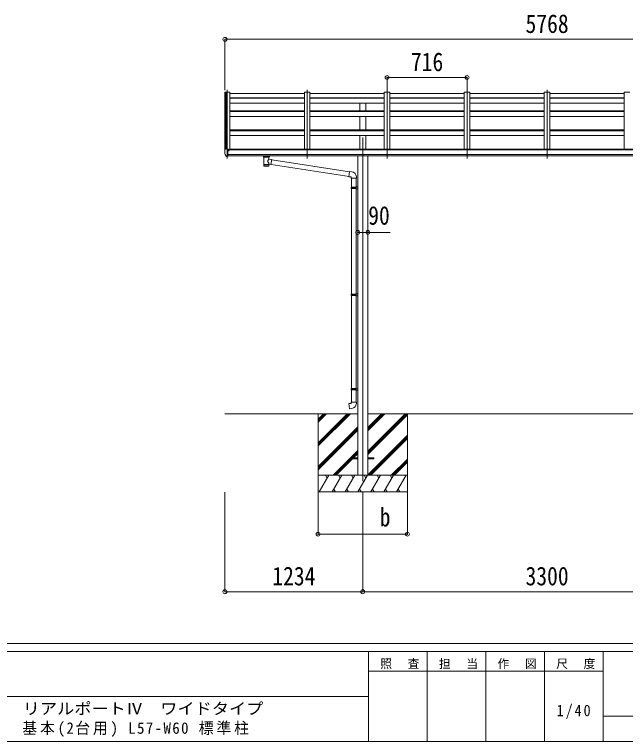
# Model space of a CAD drawing. Units: millimetres at full size; some dimension numbers follow another scale. Extents: x -9783 to 9892, y -6828 to 6752.
# Drawn here: x 36 to 5506, y -6828 to -325 of the extents above; entities that cross this region are included whole.
import ezdxf
from ezdxf.enums import TextEntityAlignment as Align

# ---------------------------------------------------------------- set-up
doc = ezdxf.new("R2010")
doc.units = ezdxf.units.MM
doc.header["$LTSCALE"] = 35
doc.header["$PDMODE"] = 32
doc.header["$PDSIZE"] = 35
for name, color, linetype, lineweight in [('0-0_0', 7, 'Continuous', 9), ('0-1_本体', 4, 'Continuous', 9), ('0-2_部品', 7, 'Continuous', 9), ('0-8_PARTS2', 2, 'Continuous', 9), ('0-A_寸法', 6, 'Continuous', 9), ('F-0_240', 7, 'Continuous', 9)]:
    doc.layers.add(name, color=color, linetype=linetype, lineweight=lineweight)
doc.styles.add('ＭＳ ゴシック', font='')
doc.styles.get('ＭＳ ゴシック').set_extended_font_data('MS Gothic')

msp = doc.modelspace()

# ---------------------------------------------------------------- linework, layer by layer
at = {"layer": '0-0_0'}
for p, q in [((1920.08, -3895.78), (3108.88, -3895.78)), ((2754.08, -3895.78), (2754.08, -4595.78)), ((2754.08, -4156.5), (3014.81, -3895.78)), ((2754.08, -4170.65), (3028.96, -3895.78)), ((2754.08, -4184.79), (3043.1, -3895.78)), ((2754.08, -3972.66), (2830.96, -3895.78)), ((2754.08, -3958.52), (2816.82, -3895.78)), ((2754.08, -3944.37), (2802.68, -3895.78)), ((3199.28, -4231.8), (3535.31, -3895.78)), ((3199.28, -4245.95), (3549.46, -3895.78)), ((3199.28, -4047.96), (3351.46, -3895.78)), ((3199.28, -4033.82), (3337.32, -3895.78)), ((3199.28, -4019.67), (3323.18, -3895.78)), ((3199.28, -3895.78), (6408.88, -3895.78)), ((3554.08, -3895.78), (3554.08, -4595.78)), ((3199.28, -4260.09), (3554.08, -3905.29)), ((2754.08, -4368.64), (3108.88, -4013.84)), ((2754.08, -4382.78), (3108.88, -4027.98)), ((2754.08, -4396.92), (3108.88, -4042.12)), ((3199.28, -4443.94), (3554.08, -4089.14)), ((3211.58, -4445.78), (3554.08, -4103.28)), ((3225.73, -4445.78), (3554.08, -4117.42)), ((2889.07, -4445.78), (3108.88, -4225.97)), ((3057.73, -4291.27), (3108.88, -4240.11)), ((3071.87, -4291.27), (3108.88, -4254.25)), ((2903.22, -4445.78), (3054.08, -4294.91)), ((2917.36, -4445.78), (3062.87, -4300.27)), ((3409.57, -4445.78), (3554.08, -4301.27)), ((3423.72, -4445.78), (3554.08, -4315.41)), ((3437.86, -4445.78), (3554.08, -4329.55)), ((3554.08, -4445.78), (2754.08, -4445.78)), ((2764.37, -4595.78), (2850.97, -4445.78)), ((2835.97, -4471.76), (2820.97, -4445.78)), ((2879.84, -4595.78), (2966.44, -4445.78)), ((2951.44, -4471.76), (2936.44, -4445.78)), ((2995.31, -4595.78), (3081.91, -4445.78)), ((3066.91, -4471.76), (3051.91, -4445.78)), ((3110.78, -4595.78), (3197.38, -4445.78)), ((3182.38, -4471.76), (3167.38, -4445.78)), ((3226.25, -4595.78), (3312.85, -4445.78)), ((3297.85, -4471.76), (3282.85, -4445.78)), ((3341.72, -4595.78), (3428.32, -4445.78)), ((3398.32, -4445.78), (3413.32, -4471.76)), ((3457.19, -4595.78), (3543.8, -4445.78)), ((2754.08, -4595.78), (3554.08, -4595.78)), ((2894.84, -4569.8), (2909.84, -4595.78)), ((3010.31, -4569.8), (3025.31, -4595.78)), ((3125.78, -4569.8), (3140.78, -4595.78)), ((3241.25, -4569.8), (3256.25, -4595.78)), ((3356.72, -4569.8), (3371.72, -4595.78)), ((3472.19, -4569.8), (3487.19, -4595.78))]:
    msp.add_line(p, q, dxfattribs=at)
at = {"layer": '0-1_本体'}
for p, q in [((1920.09, -1020.85), (1920.08, -1532.93)), ((1921.03, -1019.96), (1928.87, -1019.55)), ((1929.08, -1019.63), (1929.08, -1526.39)), ((1929.16, -1019.74), (1929.78, -1021.36)), ((1965.08, -1019.54), (1965.08, -1536.57)), ((1965.08, -1032.54), (2631.08, -1032.54)), ((2631.08, -1019.54), (2631.08, -1526.16)), ((2681.08, -1019.54), (2631.08, -1019.54)), ((2681.08, -1019.54), (2681.08, -1526.16)), ((2681.08, -1032.54), (3347.08, -1032.54)), ((3347.08, -1019.54), (3347.08, -1526.16)), ((3397.08, -1019.54), (3347.08, -1019.54)), ((3397.08, -1019.54), (3397.08, -1526.16)), ((3397.08, -1032.54), (4063.08, -1032.54)), ((4063.08, -1019.54), (4063.08, -1526.16)), ((4113.08, -1019.54), (4063.08, -1019.54)), ((4113.08, -1019.54), (4113.08, -1526.16)), ((4113.08, -1032.54), (4779.08, -1032.54)), ((4779.08, -1019.54), (4779.08, -1526.16)), ((4829.08, -1019.54), (4779.08, -1019.54)), ((4829.08, -1019.54), (4829.08, -1526.16)), ((4829.08, -1032.54), (5495.08, -1032.54)), ((5495.08, -1019.54), (5495.08, -1526.16)), ((5545.08, -1019.54), (5495.08, -1019.54)), ((1965.08, -1070.33), (2631.08, -1070.33)), ((1965.08, -1073.44), (2631.08, -1073.44)), ((2681.08, -1070.33), (3347.08, -1070.33)), ((2681.08, -1073.44), (3347.08, -1073.44)), ((3397.08, -1070.33), (4063.08, -1070.33)), ((3397.08, -1073.44), (4063.08, -1073.44)), ((4113.08, -1070.33), (4779.08, -1070.33)), ((4113.08, -1073.44), (4779.08, -1073.44)), ((4829.08, -1070.33), (5495.08, -1070.33)), ((4829.08, -1073.44), (5495.08, -1073.44)), ((1965.08, -1118.09), (2631.08, -1118.09)), ((2681.08, -1118.09), (3347.08, -1118.09)), ((3126.58, -1185), (3126.58, -1118.09)), ((3181.58, -1185), (3181.58, -1118.09)), ((3397.08, -1118.09), (4063.08, -1118.09)), ((4113.08, -1118.09), (4779.08, -1118.09)), ((4829.08, -1118.09), (5495.08, -1118.09)), ((1965.08, -1186.34), (2631.08, -1186.34)), ((1965.08, -1192.54), (2631.08, -1192.54)), ((2681.08, -1186.34), (3347.08, -1186.34)), ((2681.08, -1192.54), (3347.08, -1192.54)), ((3397.08, -1186.34), (4063.08, -1186.34)), ((3397.08, -1192.54), (4063.08, -1192.54)), ((4113.08, -1186.34), (4779.08, -1186.34)), ((4113.08, -1192.54), (4779.08, -1192.54)), ((4829.08, -1186.34), (5495.08, -1186.34)), ((4829.08, -1192.54), (5495.08, -1192.54)), ((1965.08, -1236.35), (2631.08, -1236.35)), ((2681.08, -1236.35), (3347.08, -1236.35)), ((3126.58, -1357.89), (3126.58, -1236.35)), ((3181.58, -1357.89), (3181.58, -1236.35)), ((3397.08, -1236.35), (4063.08, -1236.35)), ((4113.08, -1236.35), (4779.08, -1236.35)), ((4829.08, -1236.35), (5495.08, -1236.35)), ((1965.08, -1357.89), (2631.08, -1357.89)), ((1965.08, -1364.9), (2631.08, -1364.9)), ((2681.08, -1357.89), (3347.08, -1357.89)), ((2681.08, -1364.9), (3347.08, -1364.9)), ((3397.08, -1357.89), (4063.08, -1357.89)), ((3397.08, -1364.9), (4063.08, -1364.9)), ((4113.08, -1357.89), (4779.08, -1357.89)), ((4113.08, -1364.9), (4779.08, -1364.9)), ((4829.08, -1357.89), (5495.08, -1357.89)), ((4829.08, -1364.9), (5495.08, -1364.9)), ((1965.08, -1408.45), (2631.08, -1408.45)), ((2681.08, -1408.45), (3347.08, -1408.45)), ((3126.58, -1529.86), (3126.58, -1408.45)), ((3181.58, -1529.86), (3181.58, -1408.45)), ((3397.08, -1408.45), (4063.08, -1408.45)), ((4113.08, -1408.45), (4779.08, -1408.45)), ((4829.08, -1408.45), (5495.08, -1408.45)), ((7661.58, -1536.57), (1946.58, -1536.57)), ((1970.08, -1536.57), (1970.08, -1529.86)), ((7638.08, -1529.86), (1970.08, -1529.86)), ((1946.58, -1577.79), (7661.58, -1577.79)), ((7661.58, -1589.64), (1946.58, -1589.56)), ((3108.88, -1589.72), (3108.88, -4445.8)), ((3199.28, -1589.72), (3199.28, -4445.8))]:
    msp.add_line(p, q, dxfattribs=at)
msp.add_lwpolyline([(1929.78, -1526.39), (1929.78, -1019.54), (1965.08, -1019.54)], dxfattribs=at)
msp.add_circle((1954.06, -1541.3), 3, dxfattribs=at)
for centre, radius, start, end in [((1921.08, -1020.96), 1, 93, 173.32986), ((1928.88, -1019.85), 0.301, 21.06327, 92.86679)]:
    msp.add_arc(centre, radius, start, end, dxfattribs=at)
at = {"layer": '0-2_部品'}
for p, q in [((1917.88, -1535.75), (1917.88, -1536.38)), ((1924.79, -1526.94), (1920.73, -1532.75)), ((1939.88, -1594.88), (1939.88, -1526.38)), ((1941.38, -1527.29), (1939.88, -1527.29)), ((1946.38, -1536.11), (1939.88, -1535.71)), ((1941.38, -1527.29), (1941.38, -1533.46)), ((1951.06, -1528.79), (1941.38, -1528.07)), ((1941.38, -1531.06), (1955.38, -1531.12)), ((1950.86, -1541.29), (1951.38, -1541.29)), ((1951.38, -1541.29), (1951.68, -1541.29)), ((1951.88, -1531.1), (1951.88, -1529.21)), ((1956.38, -1532.23), (1956.38, -1536.56)), ((1932.26, -1593.06), (1922.51, -1577.69)), ((1938.38, -1594.78), (1934.67, -1594.56)), ((1938.38, -1594.78), (1939.88, -1594.88)), ((1939.88, -1592.68), (1940.38, -1592.68)), ((1940.38, -1592.68), (1940.88, -1591.68)), ((1946.38, -1591.68), (1940.88, -1591.68)), ((2264.38, -1595.88), (2264.38, -1589.77)), ((2268.48, -1600.38), (2268.46, -1680.67)), ((2314.28, -1617.95), (2314.28, -1600.37)), ((2339.5, -1621.86), (2314.28, -1617.95)), ((2318.38, -1595.88), (2318.38, -1589.77)), ((2339.5, -1621.86), (2332.48, -1667.12)), ((3034.61, -1731.76), (2339.19, -1623.88)), ((2314.3, -1680.67), (2314.28, -1664.05)), ((2314.28, -1664.3), (2332.48, -1667.12)), ((3030.95, -1773.7), (2332.75, -1665.38)), ((3055.6, -1731.82), (3034.77, -1730)), ((3050.68, -1787.57), (3096.68, -1787.57)), ((3052.68, -1787.57), (3052.68, -1870.23)), ((3094.68, -1787.57), (3094.68, -1867.67)), ((3096.68, -1787.57), (3096.68, -1776.65)), ((3050.68, -1872.23), (3051.68, -1870.23)), ((3050.68, -1872.23), (3094.68, -1872.23)), ((3050.68, -1872.23), (3050.68, -1880.23)), ((3050.68, -1880.23), (3094.68, -1880.23)), ((3050.68, -1880.23), (3051.68, -1882.23)), ((3051.68, -1870.23), (3094.68, -1870.23)), ((3051.68, -1882.23), (3094.68, -1882.23)), ((3052.68, -1882.23), (3052.68, -2826.42)), ((3090.21, -1872.23), (3089.78, -1870.23)), ((3092.68, -1867.73), (3108.68, -1867.26)), ((3092.68, -1869.73), (3092.68, -1867.73)), ((3092.68, -1869.73), (3094.68, -1869.73)), ((3092.68, -1884.73), (3092.68, -1882.73)), ((3092.68, -1884.73), (3108.68, -1885.2)), ((3094.68, -1884.79), (3094.68, -2823.86)), ((3108.68, -1867.26), (3108.68, -1885.2)), ((3050.68, -2828.42), (3051.68, -2826.42)), ((3050.68, -2828.42), (3094.68, -2828.42)), ((3050.68, -2828.42), (3050.68, -2836.42)), ((3050.68, -2836.42), (3094.68, -2836.42)), ((3050.68, -2836.42), (3051.68, -2838.42)), ((3051.68, -2826.42), (3094.68, -2826.42)), ((3051.68, -2838.42), (3094.68, -2838.42)), ((3052.68, -2838.42), (3052.68, -3671.58)), ((3090.21, -2828.42), (3089.78, -2826.42)), ((3092.68, -2823.92), (3108.68, -2823.44)), ((3092.68, -2825.92), (3092.68, -2823.92)), ((3092.68, -2825.92), (3094.68, -2825.92)), ((3092.68, -2840.92), (3092.68, -2838.92)), ((3092.68, -2840.92), (3108.68, -2841.39)), ((3094.68, -2840.97), (3094.68, -3669.02)), ((3108.68, -2823.44), (3108.68, -2841.39)), ((3050.68, -3673.58), (3051.68, -3671.58)), ((3050.68, -3673.58), (3094.68, -3673.58)), ((3050.68, -3673.58), (3050.68, -3681.58)), ((3050.68, -3681.58), (3094.68, -3681.58)), ((3050.68, -3681.58), (3051.68, -3683.58)), ((3051.68, -3671.58), (3094.68, -3671.58)), ((3051.68, -3683.58), (3094.68, -3683.58)), ((3052.68, -3683.58), (3052.68, -3793.58)), ((3090.21, -3673.58), (3089.78, -3671.58)), ((3092.68, -3669.08), (3108.68, -3668.6)), ((3092.68, -3671.08), (3092.68, -3669.08)), ((3092.68, -3671.08), (3094.68, -3671.08)), ((3092.68, -3686.08), (3092.68, -3684.08)), ((3092.68, -3686.08), (3108.68, -3686.55)), ((3094.68, -3686.13), (3094.68, -3793.58)), ((3108.68, -3668.6), (3108.68, -3686.55)), ((3050.68, -3793.58), (3096.68, -3793.58)), ((3050.68, -3803.58), (3050.68, -3793.58)), ((3096.68, -3793.58), (3096.68, -3804.49))]:
    msp.add_line(p, q, dxfattribs=at)
at = {"layer": '0-2_部品', "color": 4}
for p, q in [((3053.88, -4291.27), (3053.88, -4300.27)), ((3053.88, -4291.27), (3108.88, -4291.27)), ((3198.88, -4291.27), (3253.88, -4291.27)), ((3253.88, -4291.27), (3253.88, -4300.27)), ((3053.88, -4300.27), (3108.88, -4300.27)), ((3198.88, -4300.27), (3253.88, -4300.27))]:
    msp.add_line(p, q, dxfattribs=at)
at = {"layer": '0-2_部品'}
for points in [[(1939.88, -1526.38), (1927.88, -1526.38), (1925.55, -1526.52)], [(1946.38, -1591.68), (1946.38, -1533.46), (1941.38, -1533.46)], [(1951.06, -1528.79), (1951.23, -1528.81), (1951.38, -1528.84), (1951.53, -1528.88), (1951.65, -1528.94), (1951.75, -1529), (1951.82, -1529.06), (1951.87, -1529.13), (1951.88, -1529.21)], [(1951.68, -1540.1), (1951.68, -1541.29), (1956.38, -1541.29)], [(1956.38, -1539.68), (1956.38, -1541.29), (1956.86, -1541.29)], [(1939.88, -1580.99), (1943.05, -1580.58), (1946.38, -1580.15)], [(2264.42, -1595.94), (2264.4, -1595.58), (2264.64, -1594.63), (2265.16, -1593.74), (2265.97, -1592.9), (2267.08, -1592.11), (2268.48, -1591.38)], [(2264.42, -1595.82), (2264.4, -1596.18), (2264.64, -1597.14), (2265.16, -1598.02), (2265.97, -1598.86), (2267.08, -1599.66), (2268.48, -1600.38)], [(2314.28, -1591.39), (2314.51, -1591.49), (2315.87, -1592.22), (2316.98, -1593.07), (2317.74, -1593.94), (2318.2, -1594.83), (2318.37, -1595.72)], [(2314.28, -1600.37), (2314.51, -1600.28), (2315.87, -1599.54), (2316.98, -1598.69), (2317.74, -1597.83), (2318.2, -1596.93), (2318.37, -1596.04)], [(3034.77, -1730), (3030.76, -1775.83), (3050.68, -1777.57), (3050.68, -1787.57)], [(3090.21, -1872.23), (3090.21, -1880.23), (3089.78, -1882.23)], [(3092.68, -1882.73), (3094.68, -1882.73), (3094.68, -1869.73)], [(3090.21, -2828.42), (3090.21, -2836.42), (3089.78, -2838.42)], [(3092.68, -2838.92), (3094.68, -2838.92), (3094.68, -2825.92)], [(3090.21, -3673.58), (3090.21, -3681.58), (3089.78, -3683.58)], [(3092.68, -3684.08), (3094.68, -3684.08), (3094.68, -3671.08)], [(3055.6, -3849.32), (3034.77, -3851.14), (3030.76, -3805.32), (3050.68, -3803.58)]]:
    msp.add_lwpolyline(points, dxfattribs=at)
for centre, radius, start, end in [((1920.88, -1535.75), 3, 93, 180), ((2110.37, -1536.37), 192.49, 180.0008, 192.1233), ((1925.61, -1527.52), 1, 93.5, 145), ((1953.88, -1541.29), 2.5, 151.64236, 180), ((1953.88, -1541.29), 2.5, 0, 151.64236), ((1925.11, -1576.19), 3, 191.83348, 210), ((1934.86, -1591.56), 3, 210, 266.5), ((2281.45, -1641.1), 51.38, 92.46126, 104.61963), ((2301.34, -1641.1), 51.38, 75.38037, 87.53874), ((3051.68, -1776.65), 45, 0, 85), ((3051.68, -3804.49), 45, 275, 0)]:
    msp.add_arc(centre, radius, start, end, dxfattribs=at)
for centre, major_axis, ratio, start_param, end_param in [((1955.38, -1532.22), (-0.02, 1.1), 0.906239, 4.6917496, 6.2625459), ((2291.38, -1601.58), (-22.91, -0.42), 0.072511, 4.711586, 6.2823824), ((2291.4, -1599.94), (-22.91, -0.42), 0.072511, 4.711586, 6.2823824), ((2291.36, -1599.95), (22.92, -0.42), 0.07247, 0.0008089, 1.5716053), ((2291.36, -1601.58), (22.92, -0.42), 0.07247, 0.0008089, 1.5716053), ((2293.93, -1640.15), (20.32, 22.25), 0.045535, 4.9756507, 6.2441899), ((2302.38, -1595.88), (16, 0), 0.361356, 0, 0.0194874), ((2302.38, -1595.88), (16, 0), 0.361356, 6.2636979, 6.2831853), ((2291.38, -1680.67), (22.92, 0), 0.101955, 6.2829723, 9.4248207), ((2291.38, -1680.67), (22.92, 0), 0.101955, 3.1415499, 6.2833984), ((2291.38, -1668.23), (22.91, 0), 0.122865, 6.2831853, 9.424778), ((2291.38, -1637.51), (-22.81, 26.62), 0.234429, 3.1563334, 4.5976381)]:
    msp.add_ellipse(centre, major_axis=major_axis, ratio=ratio, start_param=start_param, end_param=end_param, dxfattribs=at)
at = {"layer": '0-8_PARTS2'}
for p, q in [((1940.08, -998.8), (1940.08, -1612.99)), ((2656.08, -998.8), (2656.08, -1612.99)), ((3372.08, -998.8), (3372.08, -1612.99)), ((4088.08, -998.8), (4088.08, -1612.99)), ((4804.08, -998.8), (4804.08, -1612.99)), ((3154.08, -1424.18), (3154.08, -4499.41))]:
    msp.add_line(p, q, dxfattribs=at)
at = {"layer": '0-A_寸法'}
for p, q in [((1920.09, -546.76), (1920.09, -1002.34)), ((1920.09, -546.76), (7688.08, -546.76)), ((3372.08, -888.2), (3372.08, -1005.81)), ((3372.08, -888.2), (4088.08, -888.2)), ((4088.08, -888.2), (4088.08, -1005.81)), ((3108.88, -2274.52), (3199.28, -2274.52)), ((3199.28, -2274.52), (3399.28, -2274.52)), ((1920.09, -5488.65), (1920.09, -4599.26)), ((2754.08, -4973.67), (2754.08, -4599.26)), ((3154.08, -5488.65), (3154.08, -4599.26)), ((3554.08, -4973.67), (3554.08, -4599.26)), ((2754.08, -4973.67), (3554.08, -4973.67)), ((1920.09, -5488.65), (3154.08, -5488.65)), ((3154.08, -5488.65), (6454.08, -5488.65))]:
    msp.add_line(p, q, dxfattribs=at)
for p in [(1920.09, -546.76), (3372.08, -888.2), (4088.08, -888.2), (3108.88, -2274.52), (3199.28, -2274.52), (2754.08, -4973.67), (3554.08, -4973.67), (1920.09, -5488.65), (3154.08, -5488.65)]:
    msp.add_point(p, dxfattribs=at)
at = {"layer": 'F-0_240', "color": 5}
for p, q in [((-9783.03, -5953.1), (9396.97, -5953.1)), ((-9783.03, -6023.1), (6285.75, -6023.1)), ((3205.75, -6023.1), (3205.75, -6828.1)), ((3730.75, -6023.1), (3730.75, -6828.1)), ((4255.75, -6023.1), (4255.75, -6828.1)), ((4780.75, -6023.1), (4780.75, -6828.1)), ((5305.75, -6023.1), (5305.75, -6828.1)), ((3205.75, -6198.1), (5305.75, -6198.1)), ((-3969.25, -6425.6), (3205.75, -6425.6)), ((5305.75, -6600.6), (6285.75, -6600.6)), ((-9783.03, -6828.1), (9396.97, -6828.1))]:
    msp.add_line(p, q, dxfattribs=at)

# ---------------------------------------------------------------- texts
at = {"layer": '0-A_寸法', "color": 7, "style": 'ＭＳ ゴシック', "width": 0.85}
for s, p in [('5768', (4611.58, -539.76)), ('716', (3585.71, -881.2)), ('90', (3203.03, -2255.52)), ('b', (3305.96, -4954.67)), ('1234', (2344.59, -5481.65)), ('3300', (4611.58, -5481.65))]:
    msp.add_text(s, height=166.8, dxfattribs=at).set_placement(p, align=Align.BOTTOM_LEFT)
at = {"layer": 'F-0_240', "style": 'ＭＳ ゴシック', "width": 1.1}
msp.add_text('リアルポートⅣ\u3000ワイドタイプ', height=102.6, dxfattribs=at).set_placement((109.35, -6616.22), align=Align.BOTTOM_LEFT)
at = {"layer": 'F-0_240', "attachment_point": 7, "style": 'ＭＳ ゴシック'}
for s, insert, char_height in [('\\T1.17;照\u3000査', (3310.76, -6180.6), 76.98), ('\\T1.17;担\u3000当', (3835.76, -6180.6), 76.98), ('\\T1.17;作\u3000図', (4360.75, -6180.6), 76.98), ('\\T1.17;尺\u3000度', (4885.76, -6180.6), 76.98), ('\\T1.28;\\W0.9;1/40', (4890.13, -6626.85), 102.6), ('\\T1.19;\\W0.95;基本(2台用)\\~L57-W60\\~標準柱', (105.77, -6786.55), 102.6)]:
    msp.add_mtext(s, dxfattribs=dict(at, insert=insert, char_height=char_height))

doc.saveas('drawing.dxf')
